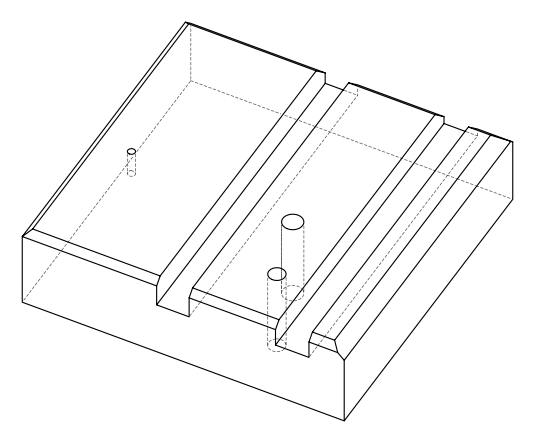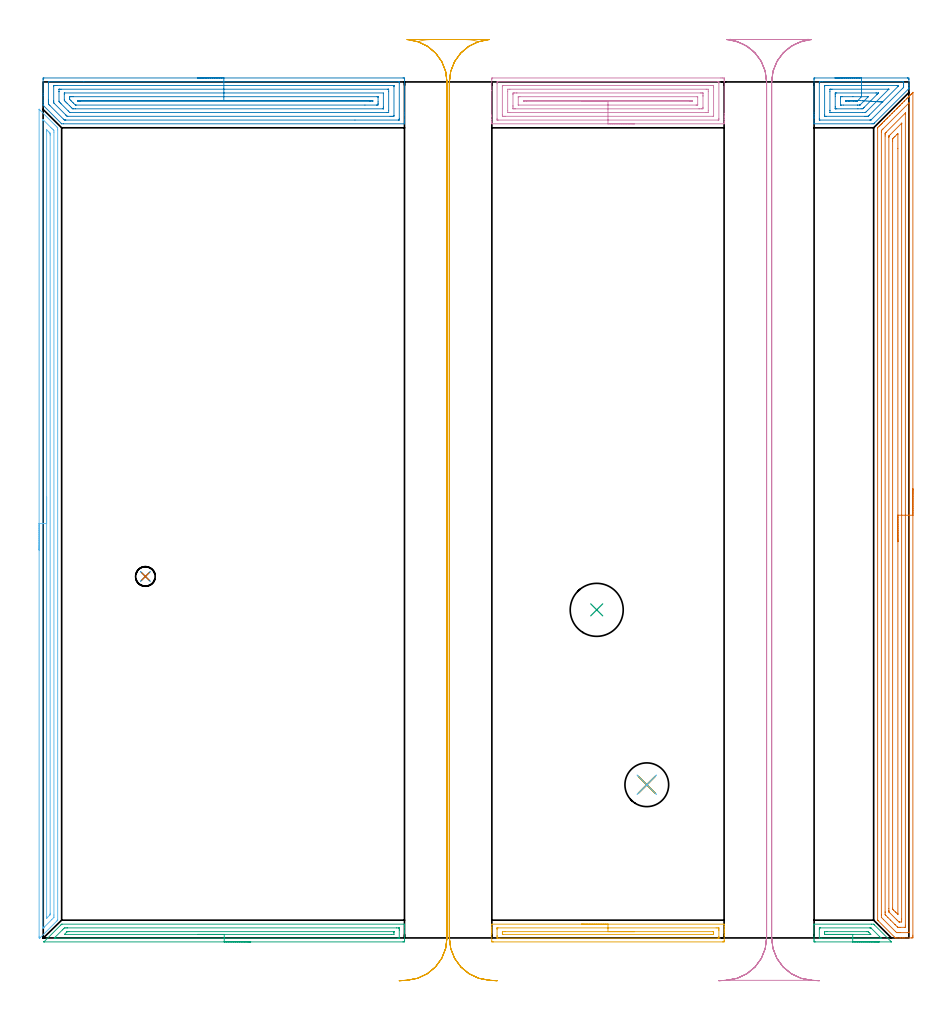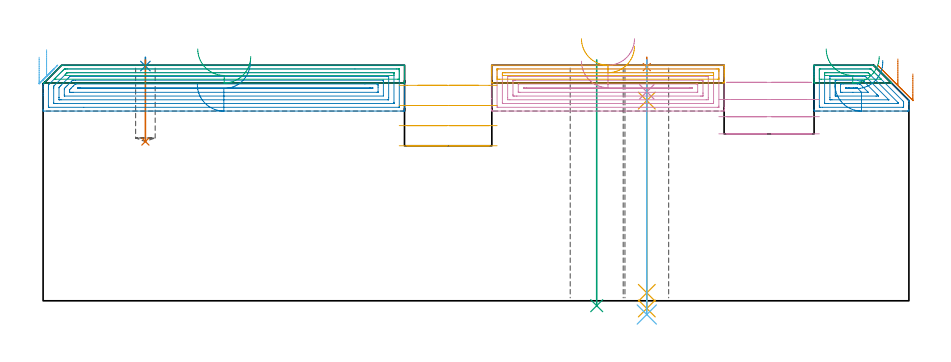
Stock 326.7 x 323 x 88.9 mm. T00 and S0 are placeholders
(PLAN: 17 operations, 7 tool changes, 55.5 min)
(1 SPOT_DRILL | STEP1HOLE_1 | NXT0321_9005460120000 | 0.03 min | 3 mm3)
(2 SPOT_DRILL_1 | STEP1POCKET | NXT0321_9005460120000 | 0.03 min | 0 mm3)
(3 INDEXABLE_INSERT_DRILL_THROUGH_HOLE_FROM_SOLID | STEP1HOLE | NXT0302_011 | 0.37 min | 27901 mm3)
(4 DRILL_BLIND_HOLE_INTO_CENTER | STEP1HOLE_1 | NXT0301_038 | 0.05 min | 321 mm3)
(5 GUN_DRILL_THROUGH_HOLE | STEP1HOLE_1 | UGT0307_002 | 0.44 min | 2236 mm3)
(6 SPADE_DRILL_TO_ENLARGE_THROUGH_HOLE | STEP1HOLE_1 | UGT0306_007 | 0.39 min | 16425 mm3)
(7 DRILL_BLIND_HOLE_INTO_CENTER_1 | STEP1POCKET | NXT0301_045 | 0.12 min | 1195 mm3)
(8 AREA_MILL | FG_CHAMFER_SURFACE | UGT0205_001 | 7.75 min | 21545 mm3)
(9 AREA_MILL_1 | FG_CHAMFER_SURFACE_1 | UGT0205_001 | 3.37 min | 3161 mm3)
(10 AREA_MILL_2 | FG_CHAMFER_SURFACE_2 | UGT0205_001 | 5.11 min | 15389 mm3)
(11 AREA_MILL_3 | FG_CHAMFER_SURFACE_3 | UGT0205_001 | 2.28 min | 2161 mm3)
(12 AREA_MILL_4 | FG_CHAMFER_SURFACE_4 | UGT0205_001 | 7.54 min | 7439 mm3)
(13 AREA_MILL_5 | FG_CHAMFER_SURFACE_5 | UGT0205_001 | 12.71 min | 28531 mm3)
(14 AREA_MILL_6 | FG_CHAMFER_SURFACE_6 | UGT0205_001 | 1.91 min | 5397 mm3)
(15 AREA_MILL_7 | FG_CHAMFER_SURFACE_7 | UGT0205_001 | 0.8 min | 649 mm3)
(16 MILL_RECTANGULAR_SLOT | SLOT_RECTANGULAR | UGT0201_004 | Follow Part, ap 8, ae 75% | 6.31 min | 281139 mm3)
(17 MILL_RECTANGULAR_SLOT_1 | SLOT_RECTANGULAR_1 | UGT0201_004 | Follow Part, ap 8, ae 75% | 6.26 min | 320596 mm3)
(TOOL NXT0321_9005460120000 | NC Spot Drill, 142deg, 12mm, Carbide, Uncoated | D12 PA142 FL30 Z2)
(TOOL NXT0302_011 | Index. Insert Drill 20mm [880-D2000L25-05] | D20 PA176 FL100 Z2)
(TOOL NXT0301_038 | Carbide Drill 6.7mm [860.1-0670-034A1-MM 2214] | D6.7 PA140 FL53 Z2)
(TOOL UGT0307_002 | Gun Drill 6 mm | D6 PA130 FL24 Z1)
(TOOL UGT0306_007 | Spade Drill 16.5mm | D16.5 PA132 FL10 Z2)
(TOOL NXT0301_045 | Carbide Drill 7.4mm [860.1-0740-022A1-MM 2214] | D7.4 PA140 FL41 Z2)
(TOOL UGT0205_001 | Chamfer Mill 20 x 3 x 45 deg. | D20 FL50 Z2)
(TOOL UGT0201_004 | End Mill 32 mm | D32 FL53 Z6)
(OP 1 SPOT_DRILL)
G17 G21 G94 G90
T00 M6
G54
G17 G0 G90 X227.8 Y57.8 S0 M3
G43 Z98.9 H0
G94 G81 G98 Z88.186 F250. R91.9
G80
M5
M2
(OP 2 SPOT_DRILL_1)
G17 G21 G94 G90
T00 M6
G54
G17 G0 G90 X38.6 Y136.4 S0 M3
G43 Z98.9 H0
G94 G81 G98 Z88.581 F250. R91.9
G80
M5
M2
(OP 3 INDEXABLE_INSERT_DRILL_THROUGH_HOLE_FROM_SOLID)
G17 G21 G94 G90
T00 M6
G54
G17 G0 G90 X208.9 Y123.8 S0 M3
G43 Z98.9 H1
G94 G81 G98 Z-1.849 F250. R90.9
G80
M5
M2
(OP 4 DRILL_BLIND_HOLE_INTO_CENTER)
G17 G21 G94 G90
T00 M6
G54
G17 G0 G90 X227.8 Y57.8 S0 M3
G43 Z98.9 H1
G94 G81 G98 Z78.85 F250. R90.9
G80
M5
M2
(OP 5 GUN_DRILL_THROUGH_HOLE)
G17 G21 G94 G90
T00 M6
G54
G17 G0 G90 X227.8 Y57.8 M8
G43 Z98.9 H0
Z88.657
S716 M3
G94 G1 Z75.543 F125. M26
G4 X.084
Z3. F250.
G4 X.084
Z-2.899 F125.
G4 X.084
M5
M9
G0 Z88.657
Z98.9
M2
(OP 6 SPADE_DRILL_TO_ENLARGE_THROUGH_HOLE)
G17 G21 G94 G90
T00 M6
G54
G17 G0 G90 X227.8 Y57.8 S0 M3
G43 Z98.9 H0
G94 G73 G98 Z-5.173 F250. Q15.679 R90.9
G80
M5
M2
(OP 7 DRILL_BLIND_HOLE_INTO_CENTER_1)
G17 G21 G94 G90
T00 M6
G54
G17 G0 G90 X38.6 Y136.4 S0 M3
G43 Z98.9 H1
G94 G81 G98 Z60.1 F250. R90.9
G80
M5
M2
(OP 8 AREA_MILL)
G17 G21 G94 G90
T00 M6
G54
G17 G0 G90 X58.2 Y324.5 S1061 M3
G43 Z98.9 H0
Z81.6
G94 G1 X58.238 Z80.728 F250.
X58.352 Z79.864
X58.541 Z79.012
X58.803 Z78.18
X59.137 Z77.374
X59.54 Z76.6
X60.008 Z75.864
X60.54 Z75.172
X61.129 Z74.529
X61.772 Z73.94
X62.464 Z73.409
X63.2 Z72.94
X63.974 Z72.537
X64.78 Z72.203
X65.612 Z71.941
X66.464 Z71.752
X67.328 Z71.638
X68.2 Z71.6
X135.831
X136.113 Y324.497 Z71.602
X136.39 Y324.491 Z71.606
X136.4 Y324.209 Z71.888
Y311.385 Z84.709
Y310.742 Z85.356
Y310.492 Z85.605
Y308.706 Z87.389
Y308.206 Z87.892
Y307.813 Z88.286
Y307.543 Z88.556
X136.393 Y307.244 Z88.848
X136.39 Y307.203 Z88.889
X136.276 Y307.2 Z88.9
X7.688
X7.004 Y307.202 Z88.888
X6.986 Y307.216 Z88.875
X6.841 Y307.359 Z88.741
X0.115 Y314.085 Z82.015
X0.01 Y314.2 Z81.896
X0.001 Y314.342 Z81.753
X0. Y314.556 Z81.543
Y315.35 Z80.748
Y315.85 Z80.245
Y317.886 Z78.212
Y318.529 Z77.565
Y323.887 Z72.21
X0.002 Y324.211 Z71.886
X0.01 Y324.491 Z71.605
X0.289 Y324.499 Z71.599
X68.2 Y324.5 Z71.6
Y323.086 Z73.014
X134.142 Y323.085 Z73.015
X134.325 Y323.081 Z73.019
X134.374 Y323.079 Z73.021
X134.39 Y323.071 Z73.029
X134.395 Y323.044 Z73.056
X134.398 Y322.994 Z73.106
X134.4 Y322.644 Z73.456
X134.399 Y309.249 Z86.851
X134.392 Y308.706 Z87.394
X134.39 Y308.625 Z87.475
X134.234 Y308.618 Z87.482
X134.141 Y308.615 Z87.485
X117.68 Y308.614 Z87.486
X8.578 Y308.615 Z87.485
X8.487 Y308.616 Z87.484
X8.304 Y308.621 Z87.479
X8.028 Y308.633 Z87.467
X7.95 Y308.706 Z87.394
X7.688 Y308.962 Z87.138
X2.586 Y314.064 Z82.036
X2.349 Y314.303 Z81.797
X2.031 Y314.63 Z81.47
X2.01 Y314.957 Z81.143
X2.002 Y315.305 Z80.795
X2. Y315.85 Z80.25
Y316.2 Z79.9
X2.001 Y322.45 Z73.65
X2.008 Y322.994 Z73.106
X2.01 Y323.075 Z73.025
X2.166 Y323.082 Z73.018
X2.258 Y323.085 Z73.015
X15.345 Y323.086 Z73.014
X68.2
Y321.672 Z74.428
X132.271 Y321.671 Z74.429
X132.337 Y321.67 Z74.43
X132.376 Y321.667 Z74.433
X132.39 Y321.664 Z74.436
X132.393 Y321.596 Z74.504
X132.399 Y321.337 Z74.763
X132.4 Y321.208 Z74.892
X132.399 Y310.364 Z85.736
X132.392 Y310.234 Z85.866
X132.377 Y310.035 Z86.065
X132.271 Y310.033 Z86.067
X131.842 Y310.03 Z86.07
X131.381 Y310.029 Z86.071
X130.953 Y310.028 Z86.072
X9.314 Y310.029 Z86.071
X9.191 Y310.031 Z86.069
X9.11 Y310.035 Z86.065
X9.071 Y310.04 Z86.06
X9.044 Y310.064 Z86.036
X8.607 Y310.492 Z85.608
X8.578 Y310.521 Z85.579
X4.129 Y314.971 Z81.129
X4.029 Y315.082 Z81.018
X4.01 Y315.462 Z80.638
X4.002 Y315.721 Z80.379
X4. Y315.85 Z80.25
X4.001 Y321.336 Z74.764
X4.008 Y321.466 Z74.634
X4.023 Y321.665 Z74.435
X4.129 Y321.667 Z74.433
X4.558 Y321.67 Z74.43
X5.019 Y321.671 Z74.429
X5.447 Y321.672 Z74.428
X68.2
Y320.257 Z75.843
X130.044
X130.237 Y320.256 Z75.844
X130.333 Y320.254 Z75.846
X130.378 Y320.251 Z75.849
X130.39 Y320.247 Z75.853
X130.4 Y319.422 Z76.678
Y312.278 Z83.822
X130.395 Y311.481 Z84.619
X130.391 Y311.455 Z84.645
X130.378 Y311.449 Z84.651
X130.33 Y311.447 Z84.653
X130.226 Y311.444 Z84.656
X130.018 Y311.443 Z84.657
X129.601
X10.3
X10.197 Y311.445 Z84.655
X10.145 Y311.447 Z84.653
X10.124 Y311.449 Z84.651
X10.06 Y311.5 Z84.6
X9.667 Y311.885 Z84.215
X9.468 Y312.081 Z84.019
X6.798 Y314.75 Z81.35
X6.594 Y314.957 Z81.143
X6.388 Y315.168 Z80.932
X6.01 Y315.56 Z80.54
X6.002 Y315.757 Z80.343
X6. Y319.33 Z76.77
Y319.422 Z76.678
X6.005 Y320.219 Z75.881
X6.009 Y320.245 Z75.855
X6.021 Y320.25 Z75.85
X6.07 Y320.253 Z75.847
X6.174 Y320.256 Z75.844
X6.382 Y320.257 Z75.843
X6.798
X68.2
Y318.843 Z77.257
X128.399
X128.4 Y313.484 Z82.616
X128.398 Y313.171 Z82.929
X128.393 Y312.882 Z83.218
X128.391 Y312.868 Z83.232
X128.376 Y312.864 Z83.236
X128.322 Y312.86 Z83.24
X128.239 Y312.857 Z83.243
X12.138
X11.559 Y312.858 Z83.242
X11.248 Y312.862 Z83.238
X11.149 Y312.864 Z83.236
X11.044 Y312.963 Z83.137
X10.83 Y313.171 Z82.929
X10.358 Y313.64 Z82.46
X9.934 Y314.064 Z82.036
X9.041 Y314.957 Z81.143
X8.578 Y315.421 Z80.679
X8.155 Y315.85 Z80.25
X8.014 Y315.996 Z80.104
X8.009 Y316.14 Z79.96
X8.001 Y316.429 Z79.671
X8. Y318.216 Z77.884
X8.002 Y318.529 Z77.571
X8.007 Y318.818 Z77.282
X8.009 Y318.832 Z77.268
X8.024 Y318.836 Z77.264
X8.077 Y318.84 Z77.26
X8.161 Y318.843 Z77.257
X68.2
Y317.429 Z78.671
X126.042 Y317.428 Z78.672
X126.25 Y317.427 Z78.673
X126.367 Y317.423 Z78.677
X126.389 Y317.422 Z78.678
X126.393 Y317.408 Z78.692
X126.396 Y317.388 Z78.712
X126.399 Y317.277 Z78.823
X126.4 Y315.491 Z80.609
X126.397 Y314.957 Z81.143
X126.392 Y314.606 Z81.494
X126.374 Y314.278 Z81.822
X126.042 Y314.274 Z81.826
X125.834 Y314.272 Z81.828
X121.442 Y314.271 Z81.829
X12.479 Y314.272 Z81.828
X12.309 Y314.273 Z81.827
X12.224 Y314.276 Z81.824
X12.185 Y314.278 Z81.822
X12.138 Y314.318 Z81.782
X11.492 Y314.957 Z81.143
X11.248 Y315.2 Z80.9
X10.598 Y315.85 Z80.25
X10.358 Y316.092 Z80.008
X10.04 Y316.419 Z79.681
X10.01 Y316.465 Z79.635
X10.006 Y316.528 Z79.572
X10.002 Y316.623 Z79.477
Y316.743 Z79.357
X10.008 Y317.094 Z79.006
X10.026 Y317.422 Z78.678
X10.358 Y317.426 Z78.674
X10.565 Y317.428 Z78.672
X11.248 Y317.429 Z78.671
X11.454
X68.2
Y316.015 Z80.085
X124.262 Y316.014 Z80.086
X124.317 Y316.013 Z80.087
X124.36 Y316.011 Z80.089
X124.382 Y316.008 Z80.092
X124.39 Y315.987 Z80.113
X124.395 Y315.85 Z80.25
X124.396 Y315.716 Z80.384
X124.391 Y315.696 Z80.404
X124.382 Y315.692 Z80.408
X124.344 Y315.689 Z80.411
X124.262 Y315.687 Z80.413
X123.536 Y315.685 Z80.415
X123.372
X13.917 Y315.686 Z80.414
X13.753
X13.425 Y315.69 Z80.41
X13.216 Y315.693 Z80.407
X13.161 Y315.744 Z80.356
X13.05 Y315.85 Z80.25
X13.028 Y315.875 Z80.225
X12.961 Y316.008 Z80.092
X13.917 Y316.014 Z80.086
X68.2 Y316.015 Z80.085
X69.072 Z80.123
X69.936 Z80.237
X70.788 Z80.426
X71.62 Z80.688
X72.426 Z81.022
X73.2 Z81.425
X73.936 Z81.894
X74.628 Z82.425
X75.271 Z83.014
X75.86 Z83.657
X76.392 Z84.35
X76.86 Z85.085
X77.263 Z85.859
X77.597 Z86.665
X77.859 Z87.497
X78.048 Z88.349
X78.162 Z89.214
X78.2 Z90.085
G0 Z98.9
M5
M2
(OP 9 AREA_MILL_1)
G17 G21 G94 G90
T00 M6
G54
G17 G0 G90 X78.35 Y-1.5 S1061 M3
G43 Z98.9 H0
Z92.2
G94 G1 X78.312 Z91.328 F250.
X78.198 Z90.464
X78.009 Z89.612
X77.747 Z88.78
X77.413 Z87.974
X77.01 Z87.2
X76.542 Z86.464
X76.01 Z85.772
X75.421 Z85.129
X74.778 Z84.54
X74.086 Z84.009
X73.35 Z83.54
X72.576 Z83.137
X71.77 Z82.803
X70.938 Z82.541
X70.086 Z82.352
X69.222 Z82.238
X68.35 Z82.2
X0.382
X0.316 Y-1.496 Z82.202
X0.315 Y-1.495 Z82.203
X0.33 Y-1.469 Z82.228
X6.721 Y4.922 Z88.621
X6.927 Y5.126 Z88.822
X7.005 Y5.197 Z88.889
X7.168 Y5.2 Z88.9
X136.231
X136.39 Y5.198 Z88.888
X136.397 Y5.088 Z88.78
X136.4 Y4.971 Z88.671
Y4.686 Z88.385
Y4.027 Z87.722
Y2.827 Z86.524
Y2.285 Z85.979
Y-0.927 Z82.77
X136.396 Y-1.198 Z82.499
X136.39 Y-1.493 Z82.203
X136.092 Y-1.497 Z82.201
X135.784 Y-1.5 Z82.2
X68.35
Y-0.086 Z83.614
X4.847 Y-0.085 Z83.615
X4.488 Y-0.084 Z83.616
X4.236 Y-0.081 Z83.619
X4.191 Y-0.079 Z83.621
X4.208 Y-0.054 Z83.646
X4.257 Y-0.001 Z83.699
X4.488 Y0.238 Z83.938
X7.289 Y3.038 Z86.738
X7.408 Y3.156 Z86.856
X7.735 Y3.474 Z87.174
X8.061 Y3.779 Z87.479
X8.313 Y3.782 Z87.482
X8.954 Y3.785 Z87.485
X9.202 Y3.786 Z87.486
X133.352
X133.998 Y3.785 Z87.485
X134.249 Y3.783 Z87.483
X134.35 Y3.779 Z87.479
X134.391 Y3.775 Z87.475
X134.392 Y3.753 Z87.453
X134.398 Y3.637 Z87.337
X134.4 Y3.156 Z86.856
Y2.764 Z86.464
X134.399 Y0.153 Z83.853
X134.394 Y0.022 Z83.722
X134.39 Y-0.076 Z83.624
X134.32 Y-0.079 Z83.621
X133.998 Y-0.083 Z83.617
X133.75 Y-0.085 Z83.615
X68.35 Y-0.086 Z83.614
Y1.328 Z85.028
X8.149 Y1.329 Z85.029
X8.08 Y1.33 Z85.03
X8.061 Y1.332 Z85.032
X8.052 Y1.334 Z85.034
X8.054 Y1.345 Z85.045
X8.061 Y1.36 Z85.06
X8.985 Y2.285 Z85.985
X9.035 Y2.334 Z86.034
X9.06 Y2.355 Z86.055
X9.072 Y2.362 Z86.062
X9.141 Y2.365 Z86.065
X9.494 Y2.37 Z86.07
X9.671 Y2.371 Z86.071
X9.759 Y2.372 Z86.072
X132.212 Y2.371 Z86.071
X132.3 Y2.37 Z86.07
X132.358 Y2.366 Z86.066
X132.39 Y2.362 Z86.062
X132.393 Y2.346 Z86.046
X132.397 Y2.285 Z85.985
X132.399 Y2.103 Z85.803
X132.39 Y1.415 Z85.115
X132.379 Y1.335 Z85.035
X132.297 Y1.331 Z85.031
X132.212 Y1.33 Z85.03
X131.407 Y1.328 Z85.028
X68.35
X67.478 Z85.067
X66.614 Z85.18
X65.762 Z85.369
X64.93 Z85.632
X64.124 Z85.965
X63.35 Z86.368
X62.614 Z86.837
X61.922 Z87.368
X61.279 Z87.957
X60.69 Z88.601
X60.158 Z89.293
X59.69 Z90.028
X59.287 Z90.802
X58.953 Z91.608
X58.691 Z92.44
X58.502 Z93.292
X58.388 Z94.157
X58.35 Z95.028
G0 Z98.9
M5
M2
(OP 10 AREA_MILL_2)
G17 G21 G94 G90
T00 M6
G54
G17 G0 G90 X223.15 Y307.2 S1061 M3
G43 Z98.9 H0
G94 G1 X223.112 Z98.028 F250.
X222.998 Z97.163
X222.809 Z96.312
X222.547 Z95.48
X222.213 Z94.674
X221.81 Z93.9
X221.341 Z93.164
X220.81 Z92.472
X220.221 Z91.829
X219.578 Z91.239
X218.886 Z90.708
X218.15 Z90.24
X217.376 Z89.837
X216.57 Z89.503
X215.738 Z89.241
X214.886 Z89.052
X214.022 Z88.938
X213.15 Z88.9
X169.451
X169.31 Y307.203 Z88.888
X169.307 Y307.254 Z88.838
X169.3 Y307.614 Z88.485
Y308.102 Z87.997
Y308.706 Z87.389
Y309.901 Z86.196
Y310.492 Z85.602
Y319.721 Z76.376
Y323.887 Z72.21
X169.302 Y324.185 Z71.912
X169.31 Y324.492 Z71.606
X169.616 Y324.499 Z71.599
X255.792 Y324.5 Z71.6
X256.403 Y324.497 Z71.603
X256.993 Y324.492 Z71.606
X256.997 Y324.481 Z71.616
X256.999 Y323.887 Z72.21
X257. Y323.29 Z72.808
Y311.089 Z85.005
Y310.492 Z85.602
Y309.901 Z86.196
Y309.599 Z86.497
Y309.008 Z87.088
Y308.706 Z87.389
Y308.102 Z87.997
Y307.614 Z88.485
Y307.256 Z88.835
X256.99 Y307.203 Z88.888
X256.849 Y307.2 Z88.9
X213.15
Y308.614 Z87.486
X171.68
X171.588 Y308.615 Z87.485
X171.406 Y308.62 Z87.48
X171.309 Y308.625 Z87.475
X171.305 Y308.652 Z87.448
X171.302 Y308.706 Z87.394
X171.3 Y309.087 Z87.013
X171.301 Y322.48 Z73.62
X171.31 Y322.994 Z73.106
X171.322 Y323.079 Z73.021
X171.497 Y323.084 Z73.016
X171.589 Y323.085 Z73.015
X254.62 Y323.086 Z73.014
X254.711 Y323.085 Z73.015
X254.894 Y323.08 Z73.02
X254.991 Y323.075 Z73.025
X254.995 Y323.048 Z73.052
X254.998 Y322.994 Z73.106
X255. Y322.613 Z73.487
X254.999 Y309.22 Z86.88
X254.99 Y308.706 Z87.394
X254.978 Y308.621 Z87.479
X254.803 Y308.616 Z87.484
X254.711 Y308.615 Z87.485
X213.15 Y308.614 Z87.486
Y310.028 Z86.072
X174.356 Y310.029 Z86.071
X173.926 Y310.03 Z86.07
X173.464 Y310.033 Z86.067
X173.319 Y310.035 Z86.065
X173.307 Y310.328 Z85.772
X173.303 Y310.492 Z85.608
X173.3 Y310.656 Z85.444
Y321.372 Z74.728
X173.304 Y321.536 Z74.564
X173.31 Y321.645 Z74.455
X173.314 Y321.666 Z74.434
X173.321 Y321.668 Z74.432
X173.348 Y321.67 Z74.43
X173.464 Y321.671 Z74.429
X251.944
X252.374 Y321.67 Z74.43
X252.836 Y321.667 Z74.433
X252.981 Y321.665 Z74.435
X252.993 Y321.372 Z74.728
X252.997 Y321.208 Z74.892
X253. Y321.044 Z75.056
Y310.328 Z85.772
X252.996 Y310.164 Z85.936
X252.99 Y310.055 Z86.045
X252.986 Y310.034 Z86.066
X252.979 Y310.032 Z86.068
X252.952 Y310.03 Z86.07
X252.836 Y310.029 Z86.071
X213.15 Y310.028 Z86.072
Y311.443 Z84.657
X176.082
X175.314 Y311.45 Z84.65
X175.3 Y312.225 Z83.875
Y319.422 Z76.678
X175.312 Y320.25 Z75.85
X176.139 Y320.257 Z75.843
X250.218
X250.986 Y320.25 Z75.85
X251. Y319.475 Z76.625
Y312.278 Z83.822
X250.988 Y311.45 Z84.65
X250.161 Y311.443 Z84.657
X213.15
Y312.857 Z83.243
X178.237
X177.923 Y312.858 Z83.242
X177.34 Y312.862 Z83.238
X177.32 Y312.863 Z83.237
X177.308 Y312.894 Z83.206
X177.303 Y313.171 Z82.929
X177.3 Y313.795 Z82.305
Y314.064 Z82.036
X177.301 Y318.259 Z77.841
X177.304 Y318.529 Z77.571
X177.31 Y318.834 Z77.266
X177.613 Y318.839 Z77.261
X177.923 Y318.841 Z77.259
X178.501 Y318.843 Z77.257
X178.815
X248.063
X248.377 Y318.842 Z77.258
X248.96 Y318.838 Z77.262
X248.98 Y318.837 Z77.263
X248.992 Y318.806 Z77.294
X248.996 Y318.529 Z77.571
X249. Y317.905 Z78.195
Y317.636 Z78.464
X248.999 Y313.441 Z82.659
X248.995 Y313.171 Z82.929
X248.99 Y312.866 Z83.234
X248.687 Y312.861 Z83.239
X248.377 Y312.859 Z83.241
X247.799 Y312.857 Z83.243
X247.485
X213.15
Y314.271 Z81.829
X179.5
X179.355 Y314.273 Z81.827
X179.32 Y314.275 Z81.825
X179.31 Y314.278 Z81.822
X179.306 Y314.287 Z81.813
X179.303 Y314.319 Z81.781
X179.3 Y314.471 Z81.629
Y317.15 Z78.95
X179.303 Y317.286 Z78.814
X179.307 Y317.394 Z78.706
X179.31 Y317.423 Z78.677
X179.323 Y317.424 Z78.676
X179.364 Y317.426 Z78.674
X179.707 Y317.429 Z78.672
X179.913 Z78.671
X246.8
X246.945 Y317.427 Z78.673
X246.98 Y317.425 Z78.675
X246.99 Y317.422 Z78.678
X246.993 Y317.413 Z78.687
X246.997 Y317.381 Z78.719
X247. Y317.229 Z78.871
Y314.55 Z81.55
X246.997 Y314.414 Z81.686
X246.993 Y314.306 Z81.794
X246.99 Y314.277 Z81.823
X246.977 Y314.276 Z81.824
X246.936 Y314.274 Z81.826
X246.593 Y314.272 Z81.828
X246.386 Y314.271 Z81.829
X213.15
Y315.685 Z80.415
X182.382
X181.653 Y315.687 Z80.413
X181.49 Y315.689 Z80.411
X181.335 Y315.692 Z80.408
X181.31 Y315.85 Z80.25
X181.307 Y315.945 Z80.155
X181.309 Y315.992 Z80.108
X181.312 Y316.008 Z80.092
X181.33 Y316.01 Z80.09
X181.49 Y316.012 Z80.088
X182.218 Y316.015 Z80.085
X182.382
X243.918
X244.647 Y316.013 Z80.087
X244.81 Y316.011 Z80.089
X244.965 Y316.008 Z80.092
X244.99 Y315.85 Z80.25
X244.993 Y315.755 Z80.345
X244.991 Y315.708 Z80.392
X244.988 Y315.692 Z80.408
X244.969 Y315.69 Z80.41
X244.81 Y315.688 Z80.412
X244.082 Y315.685 Z80.415
X243.918
X213.15
X212.278 Z80.453
X211.413 Z80.567
X210.562 Z80.755
X209.73 Z81.018
X208.924 Z81.352
X208.15 Z81.754
X207.414 Z82.223
X206.722 Z82.754
X206.079 Z83.344
X205.49 Z83.987
X204.958 Z84.679
X204.49 Z85.415
X204.087 Z86.189
X203.753 Z86.994
X203.491 Z87.827
X203.302 Z88.678
X203.188 Z89.543
X203.15 Z90.415
G0 Z98.9
M5
M2
(OP 11 AREA_MILL_3)
G17 G21 G94 G90
T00 M6
G54
G17 G0 G90 X203.15 Y5.2 S1061 M3
G43 Z98.9 H0
G94 G1 X203.188 Z98.028 F250.
X203.302 Z97.163
X203.491 Z96.312
X203.753 Z95.48
X204.087 Z94.674
X204.49 Z93.9
X204.958 Z93.164
X205.49 Z92.472
X206.079 Z91.829
X206.722 Z91.239
X207.414 Z90.708
X208.15 Z90.24
X208.924 Z89.837
X209.73 Z89.503
X210.562 Z89.241
X211.413 Z89.052
X212.278 Z88.938
X213.15 Z88.9
X256.849
X256.99 Y5.197 Z88.888
X256.998 Y5.099 Z88.791
X257. Y4.996 Z88.695
Y4.309 Z88.008
Y3.745 Z87.444
Y3.156 Z86.852
Y2.862 Z86.559
Y2.285 Z85.982
Y1.991 Z85.688
Y1.415 Z85.109
Y0.832 Z84.527
Y-0.91 Z82.787
X256.997 Y-1.198 Z82.499
X256.99 Y-1.493 Z82.203
X256.711 Y-1.498 Z82.2
X256.403 Y-1.5
X169.897
X169.589 Y-1.498
X169.31 Y-1.493 Z82.203
X169.3 Y-1.198 Z82.499
Y1.415 Z85.109
Y1.991 Z85.688
Y2.285 Z85.982
Y2.862 Z86.559
Y3.156 Z86.852
Y3.745 Z87.444
Y4.027 Z87.726
Y4.996 Z88.695
X169.302 Y5.099 Z88.791
X169.31 Y5.197 Z88.888
X169.451 Y5.2 Z88.9
X213.15
Y3.786 Z87.486
X253.975
X254.62 Y3.784 Z87.484
X254.87 Y3.782 Z87.482
X254.96 Y3.779 Z87.479
X254.991 Y3.773 Z87.473
X254.993 Y3.755 Z87.455
X254.998 Y3.658 Z87.358
X255. Y3.156 Z86.856
Y2.785 Z86.485
Y0.544 Z84.244
Y0.173 Z83.873
X254.998 Y0.049 Z83.749
X254.993 Y-0.05 Z83.65
X254.99 Y-0.077 Z83.623
X254.979 Y-0.079 Z83.621
X254.942 Y-0.082 Z83.618
X254.62 Y-0.085 Z83.615
X172.325 Y-0.086 Z83.614
X171.68 Y-0.084 Z83.616
X171.43 Y-0.082 Z83.618
X171.34 Y-0.079 Z83.621
X171.309 Y-0.073 Z83.627
X171.307 Y-0.055 Z83.645
X171.302 Y0.042 Z83.742
X171.3 Y0.544 Z84.244
Y0.915 Z84.615
Y3.156 Z86.856
Y3.527 Z87.227
X171.302 Y3.651 Z87.351
X171.307 Y3.75 Z87.45
X171.31 Y3.777 Z87.477
X171.32 Y3.779 Z87.479
X171.358 Y3.782 Z87.482
X171.68 Y3.785 Z87.485
X213.15 Y3.786 Z87.486
Y2.372 Z86.072
X252.748 Y2.371 Z86.071
X252.836 Y2.37 Z86.07
X252.924 Y2.367 Z86.067
X252.976 Y2.365 Z86.065
X252.99 Y2.337 Z86.037
X252.993 Y2.285 Z85.985
X252.998 Y2.127 Z85.827
X252.992 Y1.415 Z85.115
X252.99 Y1.341 Z85.041
X252.918 Y1.335 Z85.035
X252.836 Y1.332 Z85.032
X252.032 Y1.329 Z85.029
X251.944
X173.552
X173.464 Y1.33 Z85.03
X173.376 Y1.333 Z85.033
X173.324 Y1.335 Z85.035
X173.31 Y1.363 Z85.063
X173.307 Y1.415 Z85.115
X173.302 Y1.573 Z85.273
X173.308 Y2.285 Z85.985
X173.31 Y2.359 Z86.059
X173.382 Y2.365 Z86.065
X173.464 Y2.368 Z86.068
X174.268 Y2.371 Z86.071
X174.356 Y2.372 Z86.072
X213.15
X214.022 Z86.11
X214.886 Z86.223
X215.738 Z86.412
X216.57 Z86.675
X217.376 Z87.008
X218.15 Z87.411
X218.886 Z87.88
X219.578 Z88.411
X220.221 Z89.
X220.81 Z89.644
X221.341 Z90.336
X221.81 Z91.072
X222.213 Z91.845
X222.547 Z92.651
X222.809 Z93.483
X222.998 Z94.335
X223.112 Z95.2
X223.15 Z96.072
G0 Z98.9
M5
M2
(OP 12 AREA_MILL_4)
G17 G21 G94 G90
T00 M6
G54
G17 G0 G90 X-1.5 Y146.35 S1061 M3
G43 Z98.9 H0
Z91.9
G94 G1 Y146.388 Z91.028 F250.
Y146.502 Z90.164
Y146.691 Z89.312
Y146.953 Z88.48
Y147.287 Z87.674
Y147.69 Z86.9
Y148.159 Z86.164
Y148.69 Z85.472
Y149.279 Z84.829
Y149.922 Z84.24
Y150.615 Z83.709
Y151.35 Z83.24
Y152.124 Z82.837
Y152.93 Z82.503
Y153.762 Z82.241
Y154.614 Z82.052
Y155.479 Z81.938
Y156.35 Z81.9
Y312.689
X-1.497 Y312.691 Z81.902
X-1.489 Y312.689 Z81.91
X-1.078 Y312.28 Z82.32
X4.297 Y306.903 Z87.697
X4.638 Y306.564 Z88.034
X5.134 Y306.066 Z88.534
X5.354 Y305.847 Z88.752
X5.496 Y305.705 Z88.89
X5.5 Y304.954 Z88.9
Y6.854
X5.496 Y6.705 Z88.89
X5.235 Y6.434 Z88.634
X-1.078 Y0.122 Z82.32
X-1.19 Y0.01 Z82.205
X-1.303 Y0.001 Z82.095
X-1.393 Y0. Z82.006
X-1.492 Y0.003 Z81.907
X-1.496 Y0.16 Z81.904
X-1.5 Y0.624 Z81.9
Y156.35
X-0.086 Z83.314
Y308.524
X-0.084 Y308.783 Z83.316
X-0.082 Y308.815 Z83.318
X-0.08 Y308.819 Z83.32
X-0.077 Z83.323
X-0.035 Y308.783 Z83.365
X0.003 Y308.747 Z83.403
X0.227 Y308.524 Z83.627
X2.904 Y305.847 Z86.304
X3.319 Y305.431 Z86.719
X3.794 Y304.954 Z87.194
X3.956 Y304.787 Z87.356
X4.079 Y304.657 Z87.479
X4.085 Y304.062 Z87.485
Y8.639
X4.081 Y7.866 Z87.481
X4.079 Y7.746 Z87.479
X3.262 Y6.912 Z86.662
X0.527 Y4.176 Z83.927
X0.434 Y4.087 Z83.834
X0.156 Y3.817 Z83.556
X-0.079 Y3.613 Z83.321
X-0.084 Y4.061 Z83.316
X-0.085 Y4.176 Z83.315
X-0.086 Y156.35 Z83.314
X1.328 Z84.728
X1.329 Y304.297 Z84.729
X1.332 Y304.954 Z84.732
X1.333 Y304.955 Z84.733
X1.342 Y304.954 Z84.742
X1.56 Y304.739 Z84.96
X2.239 Y304.062 Z85.639
X2.44 Y303.86 Z85.84
X2.608 Y303.685 Z86.008
X2.649 Y303.64 Z86.049
X2.665 Y303.614 Z86.065
X2.667 Y303.561 Z86.067
X2.67 Y303.404 Z86.07
X2.671 Y303.169 Z86.071
Y302.934
Y9.297
X2.667 Y8.968 Z86.067
X2.664 Y8.805 Z86.064
X2.658 Y8.769 Z86.058
X2.625 Y8.732 Z86.025
X2.539 Y8.639 Z85.939
X1.56 Y7.66 Z84.96
X1.517 Y7.619 Z84.917
X1.43 Y7.542 Z84.83
X1.335 Y7.461 Z84.735
X1.333 Y7.512 Z84.733
X1.33 Y7.746 Z84.73
X1.329 Y7.981 Z84.729
X1.328 Y156.35 Z84.728
Y157.222 Z84.767
Y158.087 Z84.88
Y158.939 Z85.069
Y159.771 Z85.332
Y160.577 Z85.665
Y161.35 Z86.068
Y162.086 Z86.537
Y162.778 Z87.068
Y163.421 Z87.657
Y164.011 Z88.301
Y164.542 Z88.993
Y165.011 Z89.728
Y165.413 Z90.502
Y165.747 Z91.308
Y166.01 Z92.14
Y166.198 Z92.992
Y166.312 Z93.857
Y166.35 Z94.728
G0 Z98.9
M5
M2
(OP 13 AREA_MILL_5)
G17 G21 G94 G90
T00 M6
G54
G17 G0 G90 X328.2 Y169.5 S1061 M3
G43 Z98.9 H0
Z85.6
G94 G1 Y169.462 Z84.728 F250.
Y169.348 Z83.863
Y169.159 Z83.012
Y168.897 Z82.18
Y168.563 Z81.374
Y168.16 Z80.6
Y167.692 Z79.864
Y167.16 Z79.172
Y166.571 Z78.529
Y165.928 Z77.94
Y165.236 Z77.408
Y164.5 Z76.94
Y163.726 Z76.537
Y162.92 Z76.203
Y162.088 Z75.941
Y161.237 Z75.752
Y160.372 Z75.638
Y159.5 Z75.6
Y1.025
X328.199 Y0.608 Z75.601
X328.195 Y0.138 Z75.603
X328.191 Y0.009 Z75.605
X327.73 Y0. Z76.067
X325.081 Z78.713
X324.519 Z79.278
X324.198 Z79.598
X323.636 Z80.161
X323.316 Z80.48
X322.19 Z81.609
X321.597 Y0.01 Z82.202
X321.55 Y0.053 Z82.249
X321.438 Y0.162 Z82.36
X321.322 Y0.277 Z82.476
X315.101 Y6.499 Z88.699
X314.953 Y6.649 Z88.844
X314.904 Y6.705 Z88.889
X314.9 Y6.856 Z88.9
Y305.448
X314.904 Y305.696 Z88.89
X314.918 Y305.72 Z88.877
X315.437 Y306.237 Z88.363
X315.689 Y306.49 Z88.109
X315.812 Y306.614 Z87.984
X316.163 Y306.963 Z87.637
X316.35 Y307.15 Z87.45
X316.582 Y307.382 Z87.217
X316.695 Y307.497 Z87.101
X317.263 Y308.063 Z86.537
X317.474 Y308.275 Z86.324
X317.577 Y308.379 Z86.219
X318.019 Y308.819 Z85.78
X318.46 Y309.262 Z85.336
X318.665 Y309.465 Z85.134
X318.726 Y309.526 Z85.074
X319.343 Y310.145 Z84.453
X319.581 Y310.381 Z84.219
X320.226 Y311.028 Z83.57
X320.435 Y311.235 Z83.365
X321.109 Y311.91 Z82.688
X321.289 Y312.09 Z82.51
X321.343 Y312.143 Z82.457
X321.991 Y312.793 Z81.805
X322.144 Y312.944 Z81.656
X322.236 Y313.036 Z81.564
X322.433 Y313.234 Z81.365
X322.532 Y313.333 Z81.265
X322.874 Y313.676 Z80.923
X322.999 Y313.799 Z80.801
X323.128 Y313.929 Z80.671
X323.316 Y314.117 Z80.482
X323.425 Y314.226 Z80.372
X324.021 Y314.821 Z79.779
X324.198 Y315. Z79.599
X324.913 Y315.714 Z78.886
X325.081 Y315.883 Z78.716
X325.806 Y316.607 Z77.993
X325.964 Y316.766 Z77.833
X326.405 Y317.206 Z77.394
X326.699 Y317.499 Z77.1
X326.847 Y317.649 Z76.95
X327.288 Y318.088 Z76.512
X327.591 Y318.392 Z76.208
X327.73 Y318.531 Z76.067
X328.188 Y318.987 Z75.612
X328.197 Y318.988 Z75.603
X328.2 Y318.987 Z75.6
Y159.5
X326.786 Z77.014
X326.785 Y2.186 Z77.015
X326.784 Y2.082 Z77.016
X326.782 Y2.031 Z77.018
X326.78 Y2.014 Z77.02
X326.742 Y2.01 Z77.058
X326.352 Y2.001 Z77.448
X323.316 Y2. Z80.484
X322.821 Y2.001 Z80.979
X322.433 Y2.006 Z81.367
X322.049 Y2.013 Z81.751
X321.657 Y2.394 Z82.143
X317.136 Y6.915 Z86.664
X316.321 Y7.749 Z87.479
X316.315 Y8.58 Z87.485
X316.314 Y8.642 Z87.486
X316.315 Y304.109 Z87.485
X316.319 Y304.525 Z87.481
X316.321 Y304.627 Z87.479
X316.33 Y304.668 Z87.47
X316.356 Y304.698 Z87.444
X316.453 Y304.8 Z87.347
X316.652 Y305.002 Z87.148
X316.895 Y305.246 Z86.905
X326.561 Y314.911 Z77.239
X326.662 Y315.008 Z77.138
X326.75 Y315.088 Z77.05
X326.779 Y315.097 Z77.021
X326.785 Y314.884 Z77.015
Y314.821
X326.786 Y159.5 Z77.014
X325.372 Z78.428
X325.371 Y4.779 Z78.429
X325.367 Y4.179 Z78.433
X325.365 Y4.034 Z78.435
X325.359 Y4.01 Z78.441
X325.317 Y4.005 Z78.483
X325.257 Y4.001 Z78.543
X323.316 Z80.484
X322.605 Y4.004 Z81.195
X322.523 Y4.01 Z81.277
X322.433 Y4.078 Z81.367
X322.324 Y4.179 Z81.476
X321.55 Y4.949 Z82.25
X321.428 Y5.071 Z82.372
X319.784 Y6.715 Z84.016
X318.75 Y7.749 Z85.05
X318.019 Y8.485 Z85.781
X317.867 Y8.642 Z85.933
X317.736 Y8.794 Z86.064
X317.733 Y8.931 Z86.067
X317.729 Y9.535 Z86.071
Y9.828
Y302.617
X317.73 Y303.217 Z86.07
X317.733 Y303.506 Z86.067
X317.735 Y303.604 Z86.065
X317.791 Y303.68 Z86.009
X318.019 Y303.917 Z85.781
X318.113 Y304.014 Z85.687
X325.351 Y311.251 Z78.449
X325.359 Y311.255 Z78.441
X325.363 Z78.437
X325.365 Y311.251 Z78.435
X325.37 Y311.061 Z78.43
X325.371 Y310.958 Z78.429
X325.372 Y159.5 Z78.428
X323.957 Z79.843
Y7.101
X323.956 Y6.857 Z79.844
X323.95 Y6.215 Z79.85
X323.944 Y6.01 Z79.856
X323.28 Y6. Z80.52
X323.068 Y6.006 Z80.732
X322.965 Y6.01 Z80.835
X322.77 Y6.19 Z81.03
X322.433 Y6.52 Z81.367
X322.092 Y6.857 Z81.708
X319.415 Y9.535 Z84.385
X319.29 Y9.664 Z84.51
X319.192 Y9.769 Z84.608
X319.15 Y9.823 Z84.65
X319.148 Y9.86 Z84.652
X319.144 Y10.182 Z84.656
X319.143 Y10.427 Z84.657
Y11.076
Y302.08
X319.144 Y302.324 Z84.656
X319.147 Y302.486 Z84.653
X319.15 Y302.565 Z84.65
X319.158 Y302.598 Z84.642
X319.182 Y302.624 Z84.618
X319.333 Y302.781 Z84.467
X319.765 Y303.217 Z84.035
X323.833 Y307.284 Z79.967
X323.913 Y307.362 Z79.887
X323.948 Y307.393 Z79.852
X323.951 Z79.849
X323.954 Y307.389 Z79.846
X323.956 Y307.358 Z79.844
X323.957 Y307.281 Z79.843
Y307.031
Y159.5
X322.543 Z81.257
Y9.312
X322.54 Y9.089 Z81.26
X322.536 Y8.941 Z81.264
X322.531 Y8.877 Z81.269
X322.515 Y8.891 Z81.285
X322.433 Y8.968 Z81.367
X321.863 Y9.535 Z81.937
X321.55 Y9.848 Z82.25
X320.971 Y10.427 Z82.829
X320.667 Y10.733 Z83.133
X320.597 Y10.808 Z83.203
X320.565 Y10.845 Z83.235
X320.561 Y10.986 Z83.239
X320.558 Y11.209 Z83.242
X320.557 Y300.65 Z83.243
X320.562 Y301.431 Z83.238
X320.563 Y301.537 Z83.237
X320.667 Y301.657 Z83.133
X320.995 Y301.993 Z82.805
X321.322 Y302.324 Z82.478
X321.437 Y302.439 Z82.363
X322.215 Y303.217 Z81.585
X322.325 Y303.326 Z81.475
X322.433 Y303.43 Z81.367
X322.533 Y303.523 Z81.267
X322.54 Y303.328 Z81.26
X322.542 Y303.217 Z81.258
X322.543 Y297.861 Z81.257
Y159.5
Y158.628 Z81.295
Y157.764 Z81.409
Y156.912 Z81.598
Y156.08 Z81.86
Y155.274 Z82.194
Y154.5 Z82.597
Y153.764 Z83.065
Y153.072 Z83.596
Y152.429 Z84.186
Y151.84 Z84.829
Y151.309 Z85.521
Y150.84 Z86.257
Y150.437 Z87.031
Y150.103 Z87.837
Y149.841 Z88.669
Y149.652 Z89.52
Y149.538 Z90.385
Y149.5 Z91.257
G0 Z98.9
M5
M2
(OP 14 AREA_MILL_6)
G17 G21 G94 G90
T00 M6
G54
G17 G0 G90 X298.8 Y324.5 S1061 M3
G43 Z98.9 H0
Z81.6
G94 G1 X298.838 Z80.728 F250.
X298.952 Z79.864
X299.141 Z79.012
X299.403 Z78.18
X299.737 Z77.374
X300.14 Z76.6
X300.609 Z75.864
X301.14 Z75.172
X301.729 Z74.529
X302.372 Z73.94
X303.064 Z73.409
X303.8 Z72.94
X304.574 Z72.537
X305.38 Z72.203
X306.212 Z71.941
X307.064 Z71.752
X307.928 Z71.638
X308.8 Z71.6
X326.14
X326.28 Y324.499 Z71.601
X326.699 Y324.491 Z71.605
X326.7 Y324.119 Z71.979
Y323.887 Z72.21
Y322.101 Z73.995
Y321.637 Z74.462
Y320.994 Z75.105
Y320.779 Z75.319
Y320.687 Z75.409
X326.699 Y320.545 Z75.548
X326.69 Y320.499 Z75.594
X326.651 Y320.449 Z75.646
X326.607 Y320.406 Z75.692
X326.584 Y320.384 Z75.715
X313.691 Y307.49 Z88.608
X313.536 Y307.338 Z88.758
X313.395 Y307.199 Z88.884
X312.801 Y307.2 Z88.9
X291.015
X290.91 Y307.203 Z88.889
X290.907 Y307.241 Z88.851
X290.9 Y307.518 Z88.58
Y308.278 Z87.822
Y309.135 Z86.964
Y309.599 Z86.497
Y309.831 Z86.266
Y310.492 Z85.605
Y310.724 Z85.373
Y311.385 Z84.709
Y323.887 Z72.21
X290.902 Y324.22 Z71.877
X290.91 Y324.491 Z71.605
X291.181 Y324.499 Z71.599
X308.8 Y324.5 Z71.6
Y323.086 Z73.014
X324.453 Y323.085 Z73.015
X324.635 Y323.081 Z73.019
X324.682 Y323.079 Z73.021
X324.69 Y323.07 Z73.03
X324.695 Y323.042 Z73.058
X324.698 Y322.994 Z73.106
X324.7 Y322.654 Z73.446
Y321.761 Z74.339
X324.697 Y321.208 Z74.892
X324.694 Y321.038 Z75.062
X324.69 Y320.955 Z75.145
X324.654 Y320.914 Z75.186
X324.361 Y320.612 Z75.488
X312.629 Y308.879 Z87.221
X312.454 Y308.706 Z87.394
X312.391 Y308.648 Z87.452
X312.365 Y308.627 Z87.473
X312.277 Y308.621 Z87.479
X312.095 Y308.616 Z87.484
X312.003 Y308.614 Z87.486
X293.147 Y308.615 Z87.485
X292.965 Y308.619 Z87.481
X292.918 Y308.621 Z87.479
X292.909 Y308.63 Z87.47
X292.904 Y308.658 Z87.442
X292.902 Y308.706 Z87.394
X292.9 Y309.046 Z87.054
X292.901 Y322.44 Z73.66
X292.908 Y322.994 Z73.106
X292.91 Y323.072 Z73.028
X293.056 Y323.081 Z73.019
X293.148 Y323.085 Z73.015
X293.239
X294.036 Y323.086 Z73.014
X308.8
Y321.672 Z74.428
X322.122 Y321.671 Z74.429
X322.416 Y321.67 Z74.43
X322.583 Y321.667 Z74.433
X322.681 Y321.665 Z74.435
X322.69 Y321.523 Z74.577
X322.692 Y321.442 Z74.658
X322.69 Y321.408 Z74.692
X322.583 Y321.284 Z74.816
X322.546 Y321.245 Z74.855
X322.509 Y321.208 Z74.892
X311.793 Y310.492 Z85.608
X311.403 Y310.111 Z85.989
X311.345 Y310.056 Z86.044
X311.308 Y310.035 Z86.065
X311.253 Y310.034 Z86.066
X311.023 Y310.031 Z86.069
X310.595 Y310.029 Z86.071
X310.134 Y310.028 Z86.072
X295.478 Y310.029 Z86.071
X295.017 Y310.031 Z86.069
X294.952 Y310.033 Z86.067
X294.92 Y310.035 Z86.065
X294.91 Y310.14 Z85.96
X294.903 Y310.374 Z85.726
X294.901 Y310.492 Z85.608
Y321.325 Z74.775
X294.904 Y321.443 Z74.657
X294.912 Y321.665 Z74.435
X295.017 Y321.666 Z74.434
X295.446 Y321.67 Z74.43
X295.906 Y321.671 Z74.429
X296.334 Y321.672 Z74.428
X308.8
Y320.257 Z75.843
X318.905 Y320.256 Z75.844
X319.026 Y320.255 Z75.845
X319.088 Y320.253 Z75.847
X319.093 Y320.249 Z75.851
Y320.247 Z75.853
X319.047 Y320.197 Z75.903
X319.026 Y320.175 Z75.925
X311.023 Y312.171 Z83.929
X310.63 Y311.78 Z84.32
X310.461 Y311.615 Z84.485
X310.325 Y311.485 Z84.615
X310.285 Y311.45 Z84.65
X310.237 Y311.447 Z84.653
X310.134 Y311.444 Z84.656
X309.187 Y311.443 Z84.657
X297.243
X297.051 Y311.445 Z84.655
X296.956 Y311.447 Z84.653
X296.916 Y311.449 Z84.651
X296.91 Y311.48 Z84.62
X296.901 Y312.173 Z83.927
X296.9 Y312.278 Z83.822
X296.901 Y319.422 Z76.678
X296.908 Y320.202 Z75.898
X296.914 Y320.251 Z75.849
X296.957 Y320.253 Z75.847
X297.061 Y320.255 Z75.845
X297.269 Y320.257 Z75.843
X297.685
X308.8
Y318.843 Z77.257
X314.267
X314.58
X315.158 Y318.841 Z77.259
X315.188 Y318.84 Z77.26
X315.207 Y318.837 Z77.263
X315.195 Y318.805 Z77.295
X314.927 Y318.529 Z77.571
X314.755 Y318.354 Z77.746
X314.58 Y318.178 Z77.922
X309.854 Y313.452 Z82.648
X309.569 Y313.171 Z82.929
X309.403 Y313.012 Z83.088
X309.245 Y312.864 Z83.236
X308.666 Y312.859 Z83.241
X307.466 Y312.857 Z83.243
X299.463
X299.15 Y312.859 Z83.241
X298.943 Y312.863 Z83.237
X298.914 Y312.864 Z83.236
X298.91 Y312.876 Z83.224
X298.905 Y312.914 Z83.186
X298.902 Y312.983 Z83.117
X298.9 Y313.171 Z82.929
Y313.737 Z82.363
Y317.636 Z78.464
X298.901 Y318.201 Z77.899
X298.905 Y318.529 Z77.571
X298.91 Y318.811 Z77.289
X298.916 Y318.837 Z77.263
X298.963 Y318.839 Z77.261
X299.046 Y318.841 Z77.259
X299.151 Y318.843 Z77.257
X299.463
X308.8
Y317.429 Z78.671
X311.023 Y317.428 Z78.672
X311.233 Y317.425 Z78.675
X311.351 Y317.422 Z78.678
X311.299 Y317.359 Z78.741
X311.134 Y317.186 Z78.914
X311.023 Y317.071 Z79.029
X308.355 Y314.404 Z81.696
X308.237 Y314.294 Z81.806
X308.22 Y314.279 Z81.821
X308.199 Y314.277 Z81.823
X308.147 Y314.274 Z81.826
X307.466 Y314.271 Z81.829
X307.26
X301.925
X301.242 Y314.272 Z81.828
X301.033 Y314.273 Z81.827
X300.927 Y314.278 Z81.822
X300.909 Y314.279 Z81.821
X300.905 Y314.292 Z81.808
X300.903 Y314.309 Z81.791
X300.9 Y314.407 Z81.693
X300.901 Y316.743 Z79.357
X300.903 Y317.083 Z79.017
X300.91 Y317.422 Z78.678
X301.242 Y317.426 Z78.674
X301.449 Y317.428 Z78.672
X305.569 Y317.429 Z78.671
X308.8
X307.49 Y316.008 Z80.092
X307.479 Y315.988 Z80.112
X307.466 Y315.966 Z80.134
X307.409 Y315.907 Z80.193
X307.35 Y315.85 Z80.25
X307.192 Y315.701 Z80.399
X306.905 Y315.691 Z80.409
X306.739 Y315.687 Z80.413
X306.577 Y315.686 Z80.414
X305.852 Y315.685 Z80.415
X304.073
X303.184 Y315.686 Z80.414
X303.02 Y315.687 Z80.413
X302.966 Y315.689 Z80.411
X302.925 Y315.692 Z80.408
X302.91 Y315.699 Z80.401
X302.907 Y315.73 Z80.37
X302.904 Y315.85 Z80.25
Y315.966 Z80.134
X302.909 Y316.005 Z80.095
X302.94 Y316.008 Z80.092
X303.02 Y316.01 Z80.09
X303.746 Y316.014 Z80.086
X303.909 Y316.015 Z80.085
X306.413
X307.303 Y316.014 Z80.086
X307.363 Y316.013 Z80.087
X307.466 Y316.01 Z80.09
X307.49 Y316.008 Z80.092
X308.355 Y315.954 Z80.184
X309.21 Y315.9 Z80.352
X310.046 Y315.848 Z80.594
X310.859 Y315.797 Z80.908
X311.641 Y315.747 Z81.291
X312.386 Y315.7 Z81.742
X313.09 Y315.656 Z82.256
X313.746 Y315.615 Z82.829
X314.35 Y315.577 Z83.458
X314.897 Y315.543 Z84.137
X315.382 Y315.512 Z84.861
X315.803 Y315.486 Z85.624
X316.156 Y315.463 Z86.422
X316.438 Y315.446 Z87.247
X316.648 Y315.433 Z88.094
X316.782 Y315.424 Z88.956
X316.842 Y315.42 Z89.826
X316.825 Y315.421 Z90.698
G0 Z98.9
M5
M2
(OP 15 AREA_MILL_7)
G17 G21 G94 G90
T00 M6
G54
G17 G0 G90 X315.5 Y-1.5 S1061 M3
G43 Z98.9 H0
Z92.2
G94 G1 X315.462 Z91.328 F250.
X315.348 Z90.463
X315.159 Z89.612
X314.897 Z88.78
X314.563 Z87.974
X314.16 Z87.2
X313.692 Z86.464
X313.16 Z85.772
X312.571 Z85.129
X311.928 Z84.54
X311.236 Z84.008
X310.5 Z83.54
X309.726 Z83.137
X308.92 Z82.803
X308.088 Z82.541
X307.237 Z82.352
X306.372 Z82.238
X305.5 Z82.2
X291.373
X291.071 Y-1.495 Z82.202
X290.91 Y-1.491 Z82.204
X290.9 Y-1.198 Z82.497
Y-0.793 Z82.901
Y-0.327 Z83.367
Y0.482 Z84.182
Y4.898 Z88.596
X290.903 Y5.161 Z88.86
X290.91 Y5.195 Z88.893
X290.931 Y5.2 Z88.9
X312.564
X313.401 Y5.193 Z88.893
X313.447 Y5.151 Z88.85
X313.702 Y4.898 Z88.597
X319.799 Y-1.198 Z82.499
X319.922 Y-1.322 Z82.376
X320.085 Y-1.491 Z82.205
X320.03 Y-1.496 Z82.203
X319.922 Y-1.5 Z82.2
X305.5
Y-0.086 Z83.614
X293.777
X293.139 Y-0.084 Z83.616
X292.927 Y-0.081 Z83.619
X292.916 Y-0.08 Z83.62
X292.91 Y-0.056 Z83.644
X292.904 Y0.026 Z83.726
X292.901 Y0.152 Z83.852
Y3.391 Z87.091
X292.905 Y3.627 Z87.327
X292.91 Y3.777 Z87.477
X292.98 Y3.78 Z87.48
X293.139 Y3.784 Z87.484
X293.384 Y3.785 Z87.485
X311.926 Y3.786 Z87.486
X312.244 Y3.784 Z87.484
X312.324 Y3.781 Z87.481
X312.359 Y3.779 Z87.479
X312.412 Y3.73 Z87.43
X312.564 Y3.585 Z87.285
X315.607 Y0.544 Z84.244
X316.096 Y0.053 Z83.753
X316.198 Y-0.056 Z83.644
X316.214 Y-0.074 Z83.626
X316.193 Y-0.079 Z83.621
X316.096 Y-0.082 Z83.618
X315.85 Y-0.085 Z83.615
X305.5 Y-0.086 Z83.614
Y1.328 Z85.028
X295.787 Y1.329 Z85.029
X294.987 Y1.333 Z85.033
X294.904 Y1.336 Z85.036
X294.9 Y1.415 Z85.115
Y1.419 Z85.119
Y2.29 Z85.99
X294.904 Y2.364 Z86.064
X295.701 Y2.371 Z86.071
X295.787
X310.798
X310.885 Y2.37 Z86.07
X311.059 Y2.365 Z86.065
X311.334 Y2.355 Z86.055
X311.408 Y2.285 Z85.985
X311.681 Y2.018 Z85.718
X312.278 Y1.415 Z85.115
X312.352 Y1.336 Z85.036
X311.768 Y1.329 Z85.029
X305.5 Y1.328 Z85.028
X304.628 Z85.066
X303.764 Z85.18
X302.912 Z85.369
X302.08 Z85.632
X301.274 Z85.965
X300.5 Z86.368
X299.764 Z86.837
X299.072 Z87.368
X298.429 Z87.957
X297.84 Z88.601
X297.309 Z89.293
X296.84 Z90.028
X296.437 Z90.802
X296.103 Z91.608
X295.841 Z92.44
X295.652 Z93.292
X295.538 Z94.157
X295.5 Z95.028
G0 Z98.9
M5
M2
(OP 16 MILL_RECTANGULAR_SLOT)
G17 G21 G94 G90
T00 M6
G54
G17 G0 G90 X259.201 Y339.129 S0 M3
G43 Z98.9 H0
Z82.425
G94 G1 X262.048 Y338.183 F250.
G2 X273. Y323. R16. F500.
G1 Y0.
G2 X257.979 Y-15.97 R16.
G1 Y-16.
X289.921
Y-15.97
G2 X274.9 Y0. R16.
G1 Y323.
G2 X285.852 Y338.183 R16.
G1 X288.699 Y339.129 F250.
G0 Z98.9
X292.915 Y-16.154
Z75.95
G1 X289.921 Y-15.97
G2 X274.9 Y0. R16. F500.
G1 Y323.
G2 X287.98 Y338.731 R16.
G1 X287.985 Y338.761
G3 X285.228 Y339. R16.
G1 X262.672
G3 X259.915 Y338.761 R16.
G1 X259.921 Y338.731
G2 X273. Y323. R16.
G1 Y0.
G2 X257.979 Y-15.97 R16.
G1 X254.985 Y-16.154 F250.
G0 X292.915 Z69.475
G1 X289.921 Y-15.97
G2 X274.9 Y0. R16. F500.
G1 Y323.
G2 X289.921 Y338.97 R16.
G1 Y339.
X257.979
Y338.97
G2 X273. Y323. R16.
G1 Y0.
G2 X257.979 Y-15.97 R16.
G1 X254.985 Y-16.154 F250.
G0 X292.915 Z63.
G1 X289.921 Y-15.97
G2 X274.9 Y0. R16. F500.
G1 Y323.
G2 X289.921 Y338.97 R16.
G1 Y339.
X257.979
Y338.97
G2 X273. Y323. R16.
G1 Y0.
G2 X257.979 Y-15.97 R16.
G1 X254.985 Y-16.154 F250.
G0 Z98.9
M5
M2
(OP 17 MILL_RECTANGULAR_SLOT_1)
G17 G21 G94 G90
T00 M6
G54
G17 G0 G90 X171.315 Y-16.154 S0 M3
G43 Z98.9 H0
Z81.3
G94 G1 X168.321 Y-15.97 F250.
G2 X153.3 Y0. R16. F500.
G1 Y323.
G2 X164.252 Y338.183 R16.
G1 X164.261 Y338.211
G3 X159.293 Y339. R16.
G1 X146.4
G3 X141.439 Y338.211 R16.
G1 X141.448 Y338.183
G2 X152.4 Y323. R16.
G1 Y0.
G2 X137.379 Y-15.97 R16.
G1 X134.385 Y-16.154 F250.
G0 X171.315 Z73.7
G1 X168.321 Y-15.97
G2 X153.3 Y0. R16. F500.
G1 Y323.
G2 X167.517 Y338.9 R16.
G1 X167.52 Y338.93
G3 X166.027 Y339. R16.
G1 X139.662
G3 X138.175 Y338.931 R16.
G1 X138.178 Y338.901
G2 X152.4 Y323. R16.
G1 Y0.
G2 X137.379 Y-15.97 R16.
G1 X134.385 Y-16.154 F250.
G0 X171.315 Z66.1
G1 X168.321 Y-15.97
G2 X153.3 Y0. R16. F500.
G1 Y323.
G2 X168.321 Y338.97 R16.
G1 Y339.
X137.379
Y338.97
G2 X152.4 Y323. R16.
G1 Y0.
G2 X137.379 Y-15.97 R16.
G1 X134.385 Y-16.154 F250.
G0 X171.315 Z58.5
G1 X168.321 Y-15.97
G2 X153.3 Y0. R16. F500.
G1 Y323.
G2 X168.321 Y338.97 R16.
G1 Y339.
X137.379
Y338.97
G2 X152.4 Y323. R16.
G1 Y0.
G2 X137.379 Y-15.97 R16.
G1 X134.385 Y-16.154 F250.
G0 Z98.9
M5
M2
